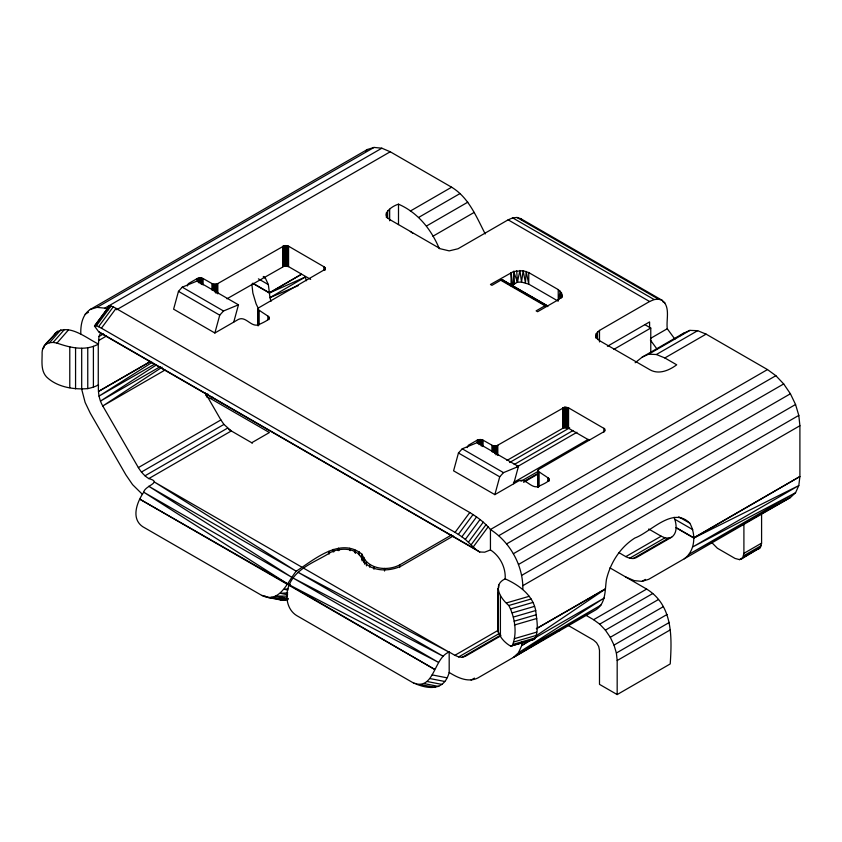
<?xml version="1.0" encoding="UTF-8"?>
<svg xmlns="http://www.w3.org/2000/svg" width="842" height="842" viewBox="0 0 842 842"><rect width="100%" height="100%" fill="white"/><g stroke="black" fill="none" stroke-linecap="round" stroke-linejoin="round"><path stroke-width="1.26" d="M618.996 552.689C624.154 555.425 630.069 560.572 636.226 557.657L671.8 537.112C677.894 532.576 676.452 523.366 674.084 517.272M684.304 558.772C695.239 550.921 696.187 534.217 689.787 523.187C672.8 505.895 650.677 532.228 634.857 538.027C620.238 547.237 610.418 562.824 606.44 579.464C604.819 590.042 606.156 603.198 595.894 609.818L477.793 677.999C468.078 682.851 457.574 677.663 449.186 672.453L449.186 652.034C433.493 657.897 434.651 690.408 413.822 683.199L296.521 615.481C286.627 609.24 284.849 595.515 288.995 585.306C296.068 567.582 316.013 561.951 330.632 552.363C340.484 547.384 357.292 547.5 362.123 559.204C369.964 572.055 389.204 572.013 401.455 565.929L453.333 535.965M362.049 560.793L362.102 554.31C340.6 536.386 314.024 559.793 296.205 571.213C287.543 581.801 279.565 604.272 261.746 595.399L142.677 526.66C130.615 518.398 137.099 501.843 143.74 492.212C144.666 485.645 163.064 482.424 148.781 478.593C144.414 475.888 141.014 471.952 138.362 467.594L102.787 405.97C98.977 399.624 98.009 392.162 98.472 384.889C95.114 386.71 91.494 387.846 87.757 388.604C73.57 389.783 56.951 387.152 46.457 376.848C40.374 370.122 42.332 360.565 42.1 352.345C42.374 343.978 51.373 339.694 55.372 333.232C68.623 322.665 86.537 338.358 98.472 344.052L98.977 336.537L100.451 333.274M561.867 297.068L561.467 292.837L558.235 289.595L528.755 272.587L523.156 270.714L513.662 271.44L490.444 284.491L491.917 285.343L500.758 280.239L502.842 280.039L547.058 305.562L547.816 306.646M561.846 297.3L561.898 294.7L560.214 298.31L558.235 299.805L537.596 311.719L536.122 310.866L544.974 305.762L547.058 305.562M358.839 554.257L358.902 551.678L359.513 555.573M513.178 285.648L513.662 271.44L517.441 282.186L521.524 282.102L528.755 284.154L558.235 301.173M354.482 552.205L354.608 549.626L355.377 553.394M512.199 645.74C517.493 633.531 514.946 617.333 508.821 605.503C500.927 598.904 491.633 585.148 505.179 578.864C518.872 584.969 532.723 594.915 535.712 610.545C536.649 619.817 539.269 630.9 534.512 639.225L510.641 646.13C504.653 642.751 498.769 636.405 497.78 629.384L497.78 588.547M561.035 297.963L561.467 292.837L561.593 297.836M338.221 550.657L338.473 548.184L339.042 550.563M333.043 551.91L333.306 549.384L333.832 551.868M522.229 641.646L521.756 645.519L518.525 652.687L513.367 657.465L601.009 605.093L518.525 652.687L604.24 598.02L521.756 645.519L529.365 640.394M711.743 542.532L717.384 548.237L735.066 558.446L739.486 559.625L741.318 559.067L742.718 557.762L743.907 553.341L743.907 524.419M741.318 559.067L760.4 547.553L761.589 543.132L761.589 514.567M558.478 299.91L560.214 291.09L560.456 298.289M510.968 285.922L517.441 282.186L519.914 270.471L521.524 282.102L523.156 270.714L525.44 282.786L526.166 271.44L528.755 284.154L528.755 272.587M257.873 325.759L258.431 307.962L323.928 270.029L325.012 268.956L324.591 267.125L288.564 246.211L284.543 245.59L216.973 284.028L212.805 284.028L203.101 278.544L200.154 277.839L197.207 278.544L188.355 283.649L187.282 285.964M439.324 248.695C431.336 229.55 417.906 212.573 398.498 204.185C392.782 205.743 380.163 213.9 389.657 219.499L440.345 248.758L449.186 250.874L458.027 248.758L508.126 219.836L512.704 217.889L516.967 217.468L520.63 218.594L662.096 300.268C670.706 306.941 666.022 319.602 667.274 328.738L674.937 339.21M537.859 487.402L538.417 469.615L603.914 431.683L604.988 430.599L604.577 428.778L568.55 407.854L564.519 407.233L496.948 445.671L492.78 445.671L483.076 440.187L480.129 439.482L477.182 440.187L468.341 445.292L467.268 447.618M595.831 338.095L596.252 333.674L599.493 330.432L649.592 301.51L654.171 299.563L658.433 299.142L662.096 300.268M233.75 322.097L238.465 304.815L197.207 280.996L182.261 287.164L178.472 291.353L173.61 309.172L214.868 333L238.465 319.381C245.801 315.866 250.853 327.117 258.231 324.865C276.102 316.897 268.524 317.718 257.873 309.172M214.868 333L219.73 315.171L223.519 310.982L238.465 304.815M513.725 483.75L518.44 466.457L477.182 442.639L462.247 448.807L458.448 452.996L453.585 470.825L494.854 494.643L518.44 481.024C525.787 477.519 530.828 488.77 538.206 486.508C556.088 478.54 548.5 479.372 537.859 470.815M494.854 494.643L499.716 476.814L503.505 472.636L518.44 466.457M417.095 684.451C431.736 689.966 444.713 688.998 449.186 672.453M485.224 233.939C476.467 216.952 468.783 197.554 451.617 187.208L390.246 151.77L381.847 148.203L374.037 147.434L367.322 149.508L90.283 309.446C82.242 314.75 80.569 324.875 80.79 333.842M54.383 335.127L55.372 333.232M625.806 577.044L634.194 580.612L642.014 581.38L648.729 579.307L790.406 497.517L795.553 492.738L798.795 485.581L799.9 476.53L799.9 425.726L798.795 415.401L795.553 404.497L790.406 393.772L783.692 383.941L775.871 375.69L767.483 369.575L490.444 529.513L490.444 549.931L484.708 552.184L479.719 551.994L102.482 334.2L98.609 331.664L94.493 326.054L109.176 306.204L109.692 305.73L113.281 306.835L469.773 512.525C477.403 517.177 484.739 522.577 490.444 529.513C510.199 542.259 523.145 565.477 522.861 589.074M94.493 326.054L109.692 305.73M95.009 325.58L96.398 325.791L111.091 305.951M96.398 325.791L98.588 326.685L113.281 306.835M98.588 326.685L101.419 328.191L116.112 308.34M101.419 328.191L455.08 532.376L469.773 512.525M455.08 532.376L458.353 534.396L473.046 514.546M458.353 534.396L461.858 536.786L476.54 516.935M479.719 551.994L475.846 549.468L465.342 539.396L480.024 519.546M468.573 542.027L483.255 522.177M471.331 544.521L486.023 524.671M473.436 546.7L488.118 526.85M44.089 346.115L57.74 331.106M42.605 348.967L44.216 347.125M46.457 343.989L49.541 342.726L60.824 329.832M49.541 342.726L53.13 342.41L64.413 329.527M53.13 342.41L56.982 343.073L68.255 330.18M365.596 151.097L367.322 149.508M635.152 362.755L642.267 357.082L683.525 333.253L689.914 330.38L697.65 330.685L706.101 334.137L767.483 369.575M680.483 335.695L683.525 333.253M535.88 635.994L605.387 589.074L536.428 628.679M162.127 367.196L102.787 405.97L164.958 370.08M156.328 364.975L100.451 401.097L160.38 366.575M152.181 362.355L98.977 396.14L154.391 364.281M252.832 283.428L269.408 293.005L301.457 274.281L269.408 292.763L252.832 283.196M306.383 280.754L305.278 277.039L269.945 297.636L271.05 301.278M676.115 527.818L693.797 538.027L799.9 476.53L693.797 537.785L676.115 527.576M85.137 314.224L88.536 312.256M90.283 309.446L96.998 307.372L374.037 147.434M96.998 307.372L104.818 308.151L381.847 148.203M116.617 309.751L390.246 151.77M98.977 336.537L103.503 333.916M98.472 340.642L106.408 336.063M56.982 343.073C70.107 347.767 85.547 351.356 98.472 344.052M226.93 298.805L284.543 266.009L288.564 266.63L310.666 279.386M410.359 211.037L451.617 187.208M150.476 361.428L98.472 391.456L150.476 361.586M418.811 217.341L460.069 193.523M426.557 225.982L467.815 202.164M432.935 236.223L474.193 212.405M205.49 395.256L207.753 393.951M206.395 396.771L210.468 398.498L212.721 397.192M138.362 467.594L220.888 419.947L223.94 424.421L231.308 430.946L148.781 478.593M141.414 472.057L223.94 424.421M144.971 475.814L227.487 428.168M251.726 442.745L269.408 432.535L210.468 398.498M607.429 346.272L649.592 321.928L649.592 328.475M613.913 349.335L650.771 328.054L650.771 352.745M650.698 338.305L667.274 328.738M642.267 357.082L648.645 354.208L689.914 330.38M648.645 354.208L656.392 354.503L697.65 330.685M656.392 354.503L664.843 357.955L706.101 334.137M506.916 460.458L563.519 427.894L568.55 428.273L589.547 440.398M509.61 462.521L569.687 427.831M514.188 464.521L573.128 430.494M516.862 466.963L576.938 432.283M513.462 482.54L588.274 439.345M520.987 481.256L537.996 471.436M524.345 481.235L537.954 473.383M523.608 482.319L538.343 473.814M362.692 560.572L362.102 554.31C367.196 569.329 387.088 571.56 399.687 564.908L451.565 534.944M498.832 535.638L775.871 375.69M506.652 543.89L783.692 383.941M513.367 553.72L790.406 393.772M518.525 564.445L795.553 404.497M521.756 575.339L798.795 415.401M522.861 585.664L799.9 425.726M449.186 652.034L454.869 655.308L497.822 630.511M625.806 556.625L661.17 536.207L664.991 537.827L668.537 538.175L671.59 537.238M454.869 655.308L458.68 656.928L499.38 633.437M629.616 558.246L664.991 537.827M458.68 656.928L462.237 657.286L500.674 635.1M633.173 558.593L668.537 538.175M500.864 635.805L465.289 656.339L462.237 657.286M536.428 628.637L605.387 588.832M471.078 680.073L474.467 678.115M642.014 581.38L645.414 579.422M585.664 615.123L593.599 619.701L646.645 589.074C672.916 605.24 672.011 636.72 670.221 663.938L617.175 694.566L599.493 684.357L599.493 650.329L598.704 646.467L596.546 642.73L593.599 640.12L567.529 625.069M593.599 619.701L599.704 624.154L652.75 593.526M599.704 624.154L605.387 630.153L658.433 599.525M743.907 553.341L761.589 543.132M743.602 555.804L761.284 545.595M739.486 559.625L760.4 547.553M605.387 630.153L610.271 637.299L663.317 606.672M617.175 694.566L617.175 660.538L616.376 653.024L614.018 645.098L667.064 614.471M616.376 653.024L669.422 622.396M617.175 660.538L670.221 629.911M790.406 497.517L689.419 554.047L795.553 492.738L692.661 546.974L798.795 485.581L693.797 538.027M298.436 285.522L269.945 297.636L269.408 293.005L305.278 277.039M757.168 549.416L759 548.858M556.962 631.395L560.319 630.353M506.873 602.819L529.197 596.304M508.821 605.503L531.144 598.988M510.641 608.934L532.954 602.419M512.199 612.881L534.512 606.366M513.388 617.06L535.712 610.545M514.146 621.207L536.459 614.692M514.399 625.017L536.722 618.512M514.399 638.636L536.722 632.121M514.146 641.867L536.459 635.352M513.388 644.288L535.712 637.773M510.641 646.13L534.512 639.225M288.101 599.609L280.923 600.009L266.261 597.136L285.712 600.241L271.082 597.346L287.911 598.746M288.006 588.874L284.238 589.284L287.89 590.042M287.753 592.894L280.386 593.294L287.669 594.778M287.343 596.178L275.892 596.041L288.069 598.483M289.995 584.295L287.438 583.79L139.867 499.211L287.217 584.285L289.659 584.79M261.746 595.399L265.419 596.125M432.167 674.905L446.86 677.799M430.073 678.589L444.765 681.473M427.315 681.546L441.997 684.43M424.073 683.588L438.766 686.483M413.822 683.199L416.264 683.683M420.59 684.578L435.282 687.472M289.837 584.39L287.438 583.79L143.74 492.212L291.3 576.991L148.729 486.255L296.205 571.213L154.307 481.971L301.668 567.045M429.599 686.504L431.788 687.335M278.681 599.146L280.923 600.009M104.818 308.151L108.407 309.677M516.967 217.468L658.433 299.142M662.643 301.573L664.906 302.878M512.704 217.889L654.171 299.563M508.126 219.836L649.592 301.51M644.877 324.654L650.771 328.054M664.843 357.955L676.705 364.807C669.327 370.322 659.044 374.816 650.182 369.912L599.493 340.642L596.252 337.41L595.831 335.537M502.232 279.849L547.521 305.993M501.527 279.912L546.679 305.993M500.758 280.239L544.974 305.762M263.178 276.892L265.388 278.165L268.356 284.607L269.408 293.005M678.736 516.809L689.787 523.187M258.41 278.86L268.356 284.607M675.073 519.419L692.756 529.629M648.719 529.018L661.17 536.207M182.261 287.164L223.519 310.982M462.247 448.807L503.505 472.636M178.472 291.353L219.73 315.171M458.448 452.996L499.716 476.814M609.924 567.866L646.645 589.074M98.609 331.664L475.846 549.468M228.603 429.388L252.4 443.134M303.436 568.066L449.028 652.118L297.973 572.234L443.45 656.402L293.069 578.012L438.461 662.359L289.206 584.811L434.588 669.358L288.995 585.306M490.444 549.931C500.001 556.067 505.863 567.519 505.179 578.864M142.487 494.422L132.573 484.634L125.858 474.814L90.283 413.19L85.137 402.465L81.621 388.983M410.359 231.455L412.896 233.339M461.858 536.786L465.342 539.396M263.514 276.45L265.388 278.165M520.63 218.594L522.503 220.33M502.842 280.039L503.611 281.123M650.361 340L657.286 349.462M205.364 393.067L220.888 419.947M610.271 637.299L614.018 645.098M258.378 308.593L256.105 303.867L252.863 293.058L251.863 284.08M109.176 306.204L109.586 307.341M349.514 548.31L350.093 550.721M329.275 553.762L328.864 551.342L328.864 553.889M512.336 285.596L511.073 272.587L511.073 285.343M513.662 271.44L514.567 283.943M516.683 270.714L517.441 282.186M604.577 428.778L604.577 431.325M603.914 428.273L603.914 432.104M599.493 330.432L599.493 341.926M597.504 331.927L597.504 339.589M596.252 333.674L596.252 337.505M568.55 407.854L568.55 428.273M567.687 407.475L567.687 427.894M566.677 407.233L566.677 427.652M565.603 407.149L565.603 427.568M564.519 407.233L564.519 427.652M563.519 407.475L563.519 427.894M562.656 407.854L562.656 428.273M558.235 289.595L558.235 299.889M548.995 478.698L548.995 481.256M548.574 478.119L548.574 480.666M547.921 477.625L547.921 481.445M539.069 472.52L539.069 486.55M538.417 469.615L538.417 487.476M537.996 470.194L537.996 486.781M500.411 595.431L500.411 636.268M498.748 585.043L498.748 587.6M498.348 592.084L498.348 632.921M497.811 445.292L497.811 455.501M496.948 445.671L496.948 454.606M495.949 445.913L495.949 454.848M494.864 445.997L494.864 453.649M493.791 445.913L493.791 452.291M492.78 445.671L492.78 452.049M491.917 445.292L491.917 451.67M483.076 440.187L483.076 446.565M482.213 439.808L482.213 446.186M481.214 439.566L481.214 445.944M480.129 439.482L480.129 444.587M479.056 439.566L479.056 444.671M478.046 439.808L478.046 443.629M477.182 440.187L477.182 442.734M399.687 564.908L399.687 567.519M398.498 204.185L398.498 224.603M389.657 209.29L389.657 220.772M387.667 210.784L387.667 218.436M386.415 212.521L386.415 217.625M384.541 568.424L384.541 571.044M373.943 566.613L373.943 569.234M369.649 564.572L369.649 567.182M366.449 561.93L366.449 565.856M364.565 558.909L364.565 564.14M363.986 557.341L363.986 562.572M325.012 267.703L325.012 270.261M324.591 267.125L324.591 269.682M323.928 266.63L323.928 270.461M288.564 246.211L288.564 266.63M287.701 245.832L287.701 266.251M286.701 245.59L286.701 266.009M285.617 245.506L285.617 265.925M284.543 245.59L284.543 266.009M283.533 245.832L283.533 266.251M282.67 246.211L282.67 266.63M269.008 317.055L269.008 319.602M268.598 316.476L268.598 319.023M267.935 315.971L267.935 319.802M259.094 310.866L259.094 324.907M258.431 310.372L258.431 325.686M258.01 308.54L258.01 325.138M217.836 283.649L217.836 293.858M216.973 284.028L216.973 292.963M215.962 284.27L215.962 293.195M214.889 284.354L214.889 292.006M213.805 284.27L213.805 290.648M212.805 284.028L212.805 290.406M211.942 283.649L211.942 290.027M203.101 278.544L203.101 284.922M202.238 278.155L202.238 284.533M201.227 277.913L201.227 284.301M200.154 277.839L200.154 282.944M199.07 277.913L199.07 283.017M198.07 278.155L198.07 281.986M197.207 278.544L197.207 281.091M98.261 344.168L98.261 385.015M93.399 346.346L93.399 387.183M87.757 347.767L87.757 388.604M81.695 348.325L81.695 389.162M75.569 347.999L75.569 388.836M69.781 346.809L69.781 387.646"/></g></svg>
